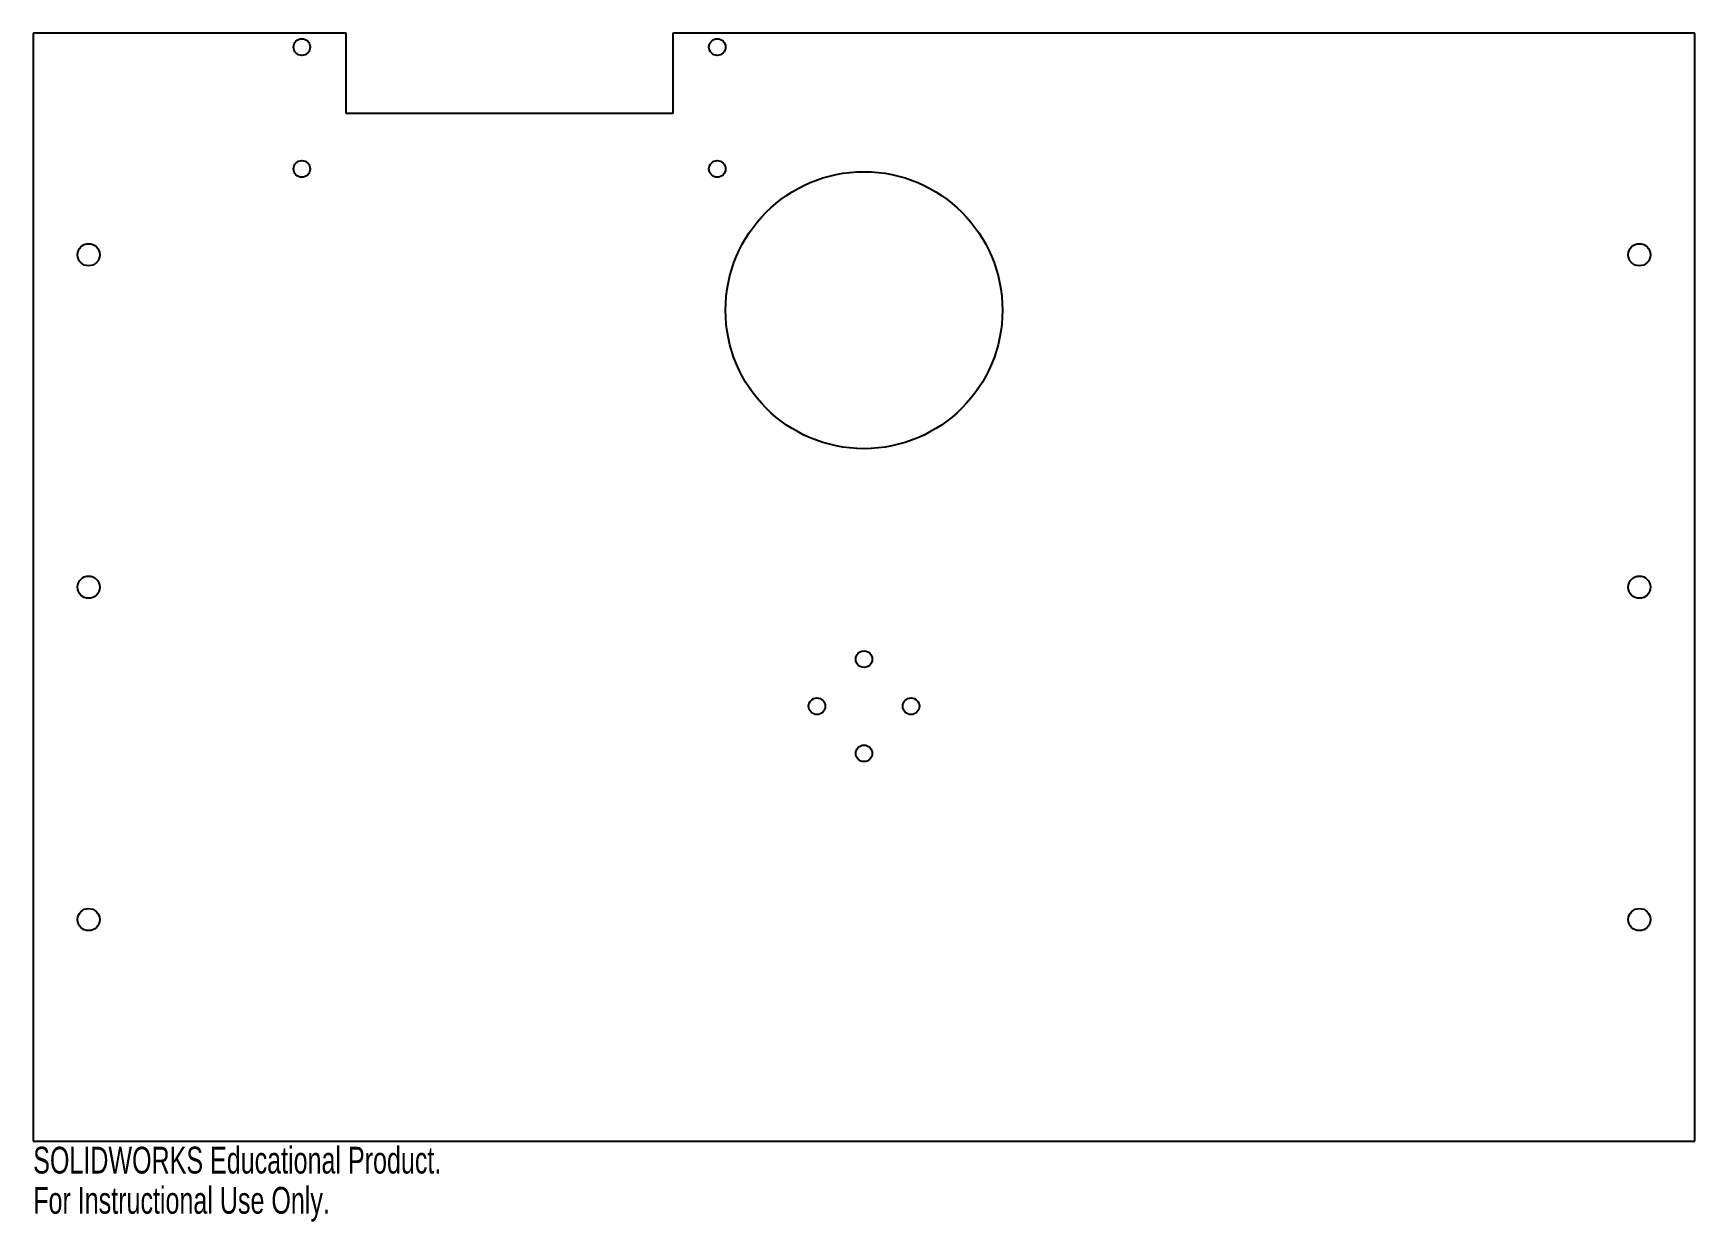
# Model space of a CAD drawing. Header units: millimetres. Extents: x -150 to 150, y -115 to 100.
import ezdxf

# ---------------------------------------------------------------- set-up
doc = ezdxf.new("R2010")
doc.units = ezdxf.units.MM
doc.styles.add('SLDTEXTSTYLE0', font='TXT', dxfattribs={"width": 0.7})

msp = doc.modelspace()

# ---------------------------------------------------------------- linework, layer by layer
at = {"color": 7, "linetype": 'Continuous', "lineweight": 25}
for p, q in [((-93.5, 100), (-150, 100)), ((-150, 100), (-150, -100)), ((-93.5, 85.5), (-93.5, 100)), ((150, 100), (-34.5, 100)), ((-34.5, 100), (-34.5, 85.5)), ((150, -100), (150, 100)), ((-34.5, 85.5), (-93.5, 85.5)), ((-150, -100), (150, -100))]:
    msp.add_line(p, q, dxfattribs=at)
for centre, radius in [((-101.5, 97.5), 1.5), ((-26.5, 97.5), 1.5), ((-101.5, 75.5), 1.5), ((-26.5, 75.5), 1.5), ((0, 50), 25), ((-140, 60), 2), ((140, 60), 2), ((-140, 0), 2), ((140, 0), 2), ((0, -13), 1.5), ((-8.5, -21.5), 1.5), ((8.5, -21.5), 1.5), ((0, -30), 1.5), ((-140, -60), 2), ((140, -60), 2)]:
    msp.add_circle(centre, radius, dxfattribs=at)

# ---------------------------------------------------------------- texts
at = {"color": 7, "linetype": 'Continuous', "char_height": 4.8336, "attachment_point": 1, "style": 'SLDTEXTSTYLE0'}
for s, insert in [('SOLIDWORKS Educational Product.', (-150, -101.02)), ('For Instructional Use Only.', (-150, -108.27))]:
    msp.add_mtext(s, dxfattribs=dict(at, insert=insert))

doc.saveas('drawing.dxf')
